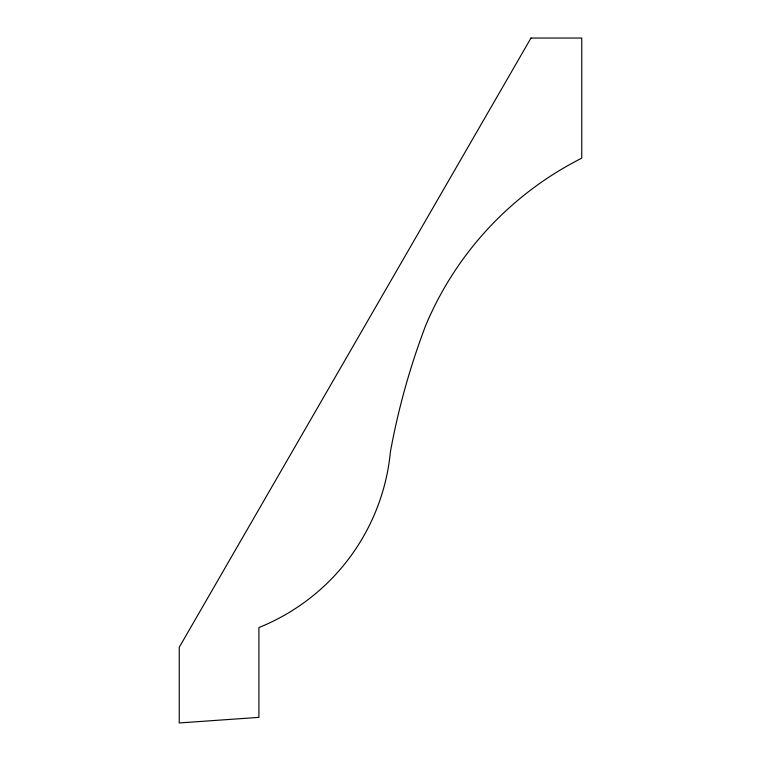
<?xml version="1.0" encoding="UTF-8"?>
<svg xmlns="http://www.w3.org/2000/svg" width="761" height="761" viewBox="0 0 761 761"><rect width="100%" height="100%" fill="white"/><g stroke="black" fill="none" stroke-linecap="round" stroke-linejoin="round"><path stroke-width="1.14" d="M530.988 38.05L179.244 647.297L179.244 722.95L258.902 717.376L258.902 627.54A211.244 211.244 0 0 0 390.422 451.749A716.548 716.548 0 0 1 425.732 325.394A330.331 330.331 0 0 1 581.756 158.174L581.756 38.05L530.988 38.05"/></g></svg>
